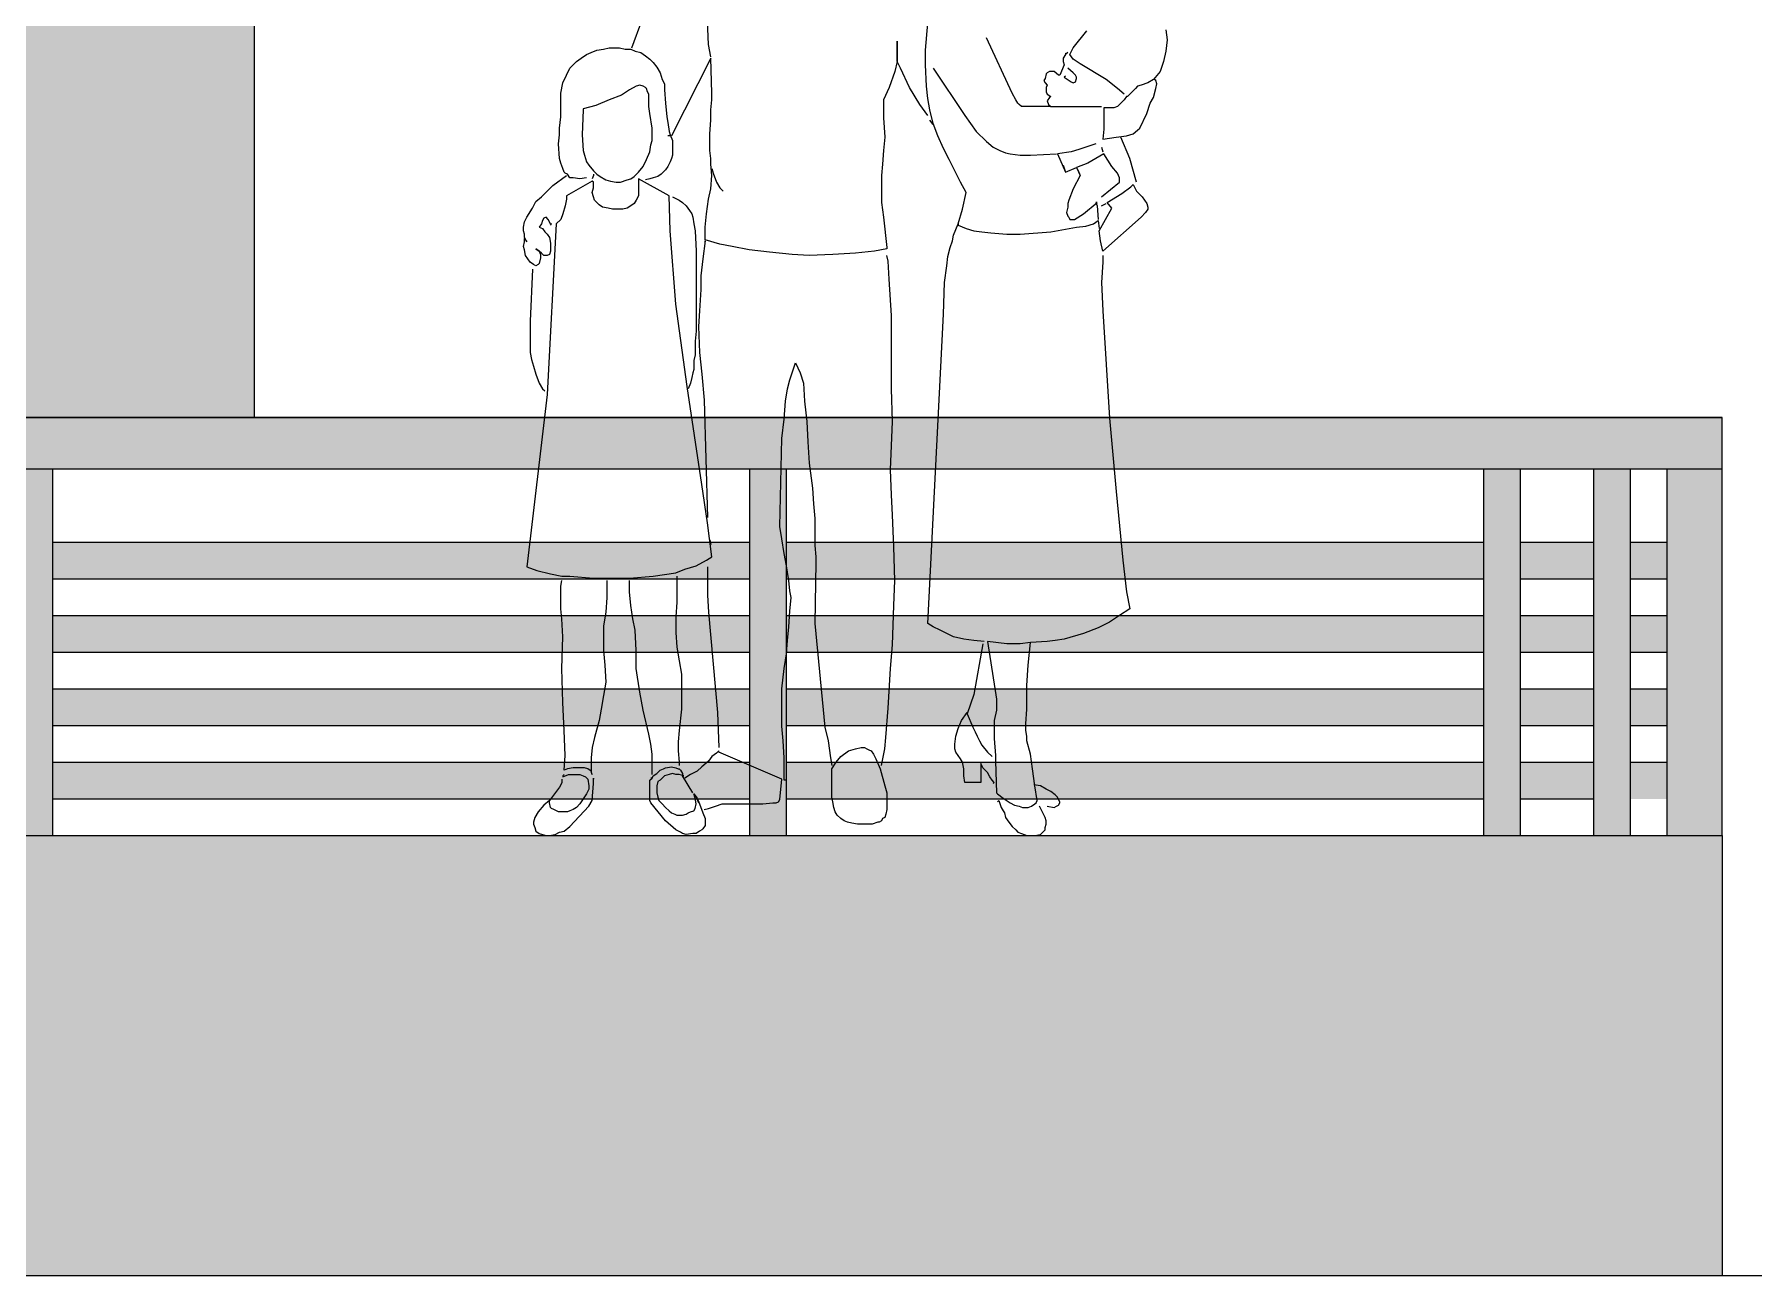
# Model space of a CAD drawing. Header units: inches. Extents: x -59 to 212, y 9 to 737.
# Drawn here: x 92.911 to 95.254, y 17.231 to 18.924 of the extents above; entities that cross this region are included whole.
import ezdxf

# ---------------------------------------------------------------- set-up
doc = ezdxf.new("R2010")
doc.units = ezdxf.units.IN
doc.header["$MEASUREMENT"] = 0
doc.layers.add('30-ESC HUM', color=251, linetype='Continuous', lineweight=0)

# ---------------------------------------------------------------- blocks, each defined once
blk = doc.blocks.new('A$C48E30447')
at = {"layer": '30-ESC HUM'}
for p, q in [((0.1846, 1.3425), (0.202, 1.3906)), ((0.3154, 1.3483), (0.3135, 1.3887)), ((0.6847, 1.3387), (0.6886, 1.3848)), ((0.3193, 1.3271), (0.3154, 1.3483)), ((0.6366, 1.3367), (0.6366, 1.354)), ((0.6366, 1.354), (0.6366, 1.3194)), ((0.8328, 1.2656), (0.7886, 1.3598)), ((0.9367, 1.3425), (0.9598, 1.3714)), ((1.0944, 1.3733), (1.0963, 1.356)), ((1.0963, 1.356), (1.0944, 1.3367)), ((0.0846, 1.3137), (0.0904, 1.3194)), ((0.0904, 1.3194), (0.0981, 1.3252)), ((0.0981, 1.3252), (0.1077, 1.331)), ((0.1077, 1.331), (0.1154, 1.3348)), ((0.1154, 1.3348), (0.125, 1.3387)), ((0.125, 1.3387), (0.1366, 1.3406)), ((0.1366, 1.3406), (0.1462, 1.3425)), ((0.1462, 1.3425), (0.1558, 1.3425)), ((0.1558, 1.3425), (0.1635, 1.3425)), ((0.1635, 1.3425), (0.1731, 1.3406)), ((0.1731, 1.3406), (0.1827, 1.3406)), ((0.1827, 1.3406), (0.1904, 1.3367)), ((0.1904, 1.3367), (0.2, 1.3348)), ((0.2, 1.3348), (0.2077, 1.329)), ((0.2077, 1.329), (0.2154, 1.3233)), ((0.2154, 1.3233), (0.2212, 1.3175)), ((0.3193, 1.3252), (0.252, 1.1925)), ((0.3212, 1.2656), (0.3193, 1.3252)), ((0.6366, 1.3194), (0.6328, 1.3021)), ((0.6366, 1.331), (0.6366, 1.3367)), ((0.6366, 1.3194), (0.6366, 1.331)), ((0.6424, 1.3079), (0.6366, 1.3194)), ((0.6847, 1.3137), (0.6847, 1.3387)), ((0.9232, 1.331), (0.9194, 1.3252)), ((0.9194, 1.3252), (0.9194, 1.3194)), ((0.9194, 1.3194), (0.9213, 1.3137)), ((0.9232, 1.3329), (0.9271, 1.3348)), ((0.9271, 1.3348), (0.9232, 1.331)), ((0.9309, 1.331), (0.9367, 1.3425)), ((0.9367, 1.3233), (0.9309, 1.331)), ((0.9482, 1.3156), (0.9367, 1.3233)), ((1.0905, 1.3194), (1.0848, 1.3021)), ((1.0944, 1.3367), (1.0905, 1.3194)), ((0.0673, 1.2829), (0.0731, 1.2963)), ((0.0731, 1.2963), (0.0789, 1.3079)), ((0.0789, 1.3079), (0.0846, 1.3137)), ((0.2212, 1.3175), (0.227, 1.3098)), ((0.227, 1.3098), (0.2327, 1.3002)), ((0.2327, 1.3002), (0.2366, 1.2886)), ((0.2366, 1.2886), (0.2404, 1.281)), ((0.6328, 1.3021), (0.6232, 1.2752)), ((0.6578, 1.2752), (0.6424, 1.3079)), ((0.6866, 1.2771), (0.6847, 1.3137)), ((0.6982, 1.3079), (0.752, 1.2271)), ((0.8886, 1.2906), (0.8867, 1.2867)), ((0.8905, 1.2983), (0.8886, 1.2906)), ((0.8924, 1.3002), (0.8905, 1.2983)), ((0.8963, 1.3021), (0.8924, 1.3002)), ((0.9001, 1.3021), (0.8963, 1.3021)), ((0.904, 1.3021), (0.9001, 1.3021)), ((0.9117, 1.2963), (0.904, 1.3021)), ((0.9136, 1.2963), (0.9117, 1.2963)), ((0.9213, 1.3137), (0.9136, 1.2963)), ((0.9232, 1.2944), (0.9213, 1.2925)), ((0.9213, 1.2925), (0.9328, 1.2848)), ((0.9367, 1.3002), (0.9271, 1.3079)), ((0.9405, 1.2963), (0.9367, 1.3002)), ((0.9424, 1.2925), (0.9405, 1.2963)), ((0.9405, 1.2848), (0.9424, 1.2906)), ((0.9424, 1.2906), (0.9424, 1.2925)), ((0.9925, 1.2886), (0.9482, 1.3156)), ((1.0117, 1.2733), (0.9925, 1.2886)), ((1.0732, 1.2886), (1.0636, 1.2829)), ((1.0848, 1.3021), (1.0732, 1.2886)), ((1.0752, 1.2886), (1.0732, 1.2886)), ((1.0771, 1.2867), (1.0752, 1.2886)), ((0.0635, 1.2656), (0.0673, 1.2829)), ((0.0635, 1.2483), (0.0635, 1.2656)), ((0.1673, 1.2617), (0.1462, 1.254)), ((0.1808, 1.2713), (0.1673, 1.2617)), ((0.1923, 1.2771), (0.1808, 1.2713)), ((0.1981, 1.279), (0.1923, 1.2771)), ((0.2039, 1.2771), (0.1981, 1.279)), ((0.2077, 1.2752), (0.2039, 1.2771)), ((0.2096, 1.2733), (0.2077, 1.2752)), ((0.2116, 1.2675), (0.2096, 1.2733)), ((0.2135, 1.2636), (0.2116, 1.2675)), ((0.2135, 1.254), (0.2135, 1.2636)), ((0.2404, 1.281), (0.2404, 1.2713)), ((0.2404, 1.2713), (0.2423, 1.2483)), ((0.3212, 1.254), (0.3212, 1.2656)), ((0.6232, 1.2752), (0.6135, 1.254)), ((0.6751, 1.2463), (0.6578, 1.2752)), ((0.6886, 1.256), (0.6866, 1.2771)), ((0.8386, 1.254), (0.8328, 1.2656)), ((0.8867, 1.2867), (0.8886, 1.2829)), ((0.8886, 1.2829), (0.8924, 1.279)), ((0.8924, 1.279), (0.8905, 1.2752)), ((0.8905, 1.2752), (0.8905, 1.2713)), ((0.8905, 1.2713), (0.8905, 1.2675)), ((0.8905, 1.2675), (0.8924, 1.2636)), ((0.8924, 1.2636), (0.8982, 1.2598)), ((0.8982, 1.2598), (0.8963, 1.2579)), ((0.9328, 1.2848), (0.9367, 1.2829)), ((0.9367, 1.2829), (0.9405, 1.2848)), ((1.0232, 1.2636), (1.0117, 1.2733)), ((1.0271, 1.2598), (1.0232, 1.254)), ((1.029, 1.2598), (1.0271, 1.2598)), ((1.0425, 1.2733), (1.029, 1.2598)), ((1.0463, 1.2771), (1.0425, 1.2733)), ((1.0521, 1.279), (1.0463, 1.2771)), ((1.0636, 1.2829), (1.0521, 1.279)), ((1.0732, 1.2579), (1.0771, 1.2733)), ((1.079, 1.281), (1.0771, 1.2867)), ((1.0771, 1.2733), (1.079, 1.281)), ((0.0635, 1.2252), (0.0635, 1.2483)), ((0.1019, 1.2367), (0.1, 1.1944)), ((0.1231, 1.2444), (0.1019, 1.2386)), ((0.1019, 1.2386), (0.1019, 1.2367)), ((0.1462, 1.254), (0.1231, 1.2444)), ((0.2135, 1.2425), (0.2135, 1.254)), ((0.2154, 1.2309), (0.2135, 1.2425)), ((0.2193, 1.2059), (0.2154, 1.2309)), ((0.2423, 1.2483), (0.2443, 1.2252)), ((0.3193, 1.2367), (0.3212, 1.254)), ((0.3193, 1.2194), (0.3193, 1.2367)), ((0.6135, 1.254), (0.6135, 1.2483)), ((0.6135, 1.2483), (0.6135, 1.2233)), ((0.6886, 1.2271), (0.6751, 1.2463)), ((0.6924, 1.2367), (0.6886, 1.256)), ((0.6982, 1.2136), (0.6924, 1.2367)), ((0.8424, 1.2483), (0.8386, 1.254)), ((0.8444, 1.2463), (0.8424, 1.2483)), ((0.8482, 1.2425), (0.8444, 1.2463)), ((0.8578, 1.2425), (0.8482, 1.2425)), ((0.8694, 1.2425), (0.8578, 1.2425)), ((0.8982, 1.2425), (0.8694, 1.2425)), ((0.8963, 1.2579), (0.8924, 1.2521)), ((0.8924, 1.2521), (0.8944, 1.2463)), ((0.8944, 1.2463), (0.8982, 1.2425)), ((0.8982, 1.2425), (0.9848, 1.2425)), ((1.0059, 1.2406), (0.9886, 1.2406)), ((0.9886, 1.2406), (0.9886, 1.2233)), ((1.0117, 1.2425), (1.0059, 1.2406)), ((1.0232, 1.254), (1.0117, 1.2425)), ((1.0502, 1.2059), (1.0617, 1.2309)), ((1.0617, 1.2309), (1.0675, 1.2483)), ((1.0675, 1.2483), (1.0732, 1.2579)), ((0.0615, 1.2059), (0.0635, 1.2252)), ((0.0615, 1.1944), (0.0615, 1.2059)), ((0.2193, 1.1848), (0.2193, 1.2059)), ((0.2443, 1.2252), (0.2462, 1.2156)), ((0.2462, 1.2156), (0.2481, 1.2002)), ((0.3174, 1.1963), (0.3193, 1.2194)), ((0.6135, 1.2233), (0.6155, 1.1906)), ((0.6982, 1.2117), (0.6924, 1.2194)), ((0.7059, 1.1925), (0.6982, 1.2136)), ((0.752, 1.2271), (0.7713, 1.2002)), ((0.9886, 1.204), (0.9867, 1.1867)), ((0.9886, 1.2233), (0.9886, 1.2059)), ((0.9886, 1.2059), (0.9886, 1.204)), ((1.0386, 1.1963), (1.0463, 1.2021)), ((1.0463, 1.2021), (1.0502, 1.2059)), ((0.0596, 1.179), (0.0615, 1.1944)), ((0.0615, 1.154), (0.0596, 1.179)), ((0.1, 1.1944), (0.1019, 1.1675)), ((0.2154, 1.1656), (0.2173, 1.1771)), ((0.2173, 1.1771), (0.2193, 1.1848)), ((0.252, 1.1925), (0.2462, 1.1925)), ((0.2481, 1.2002), (0.25, 1.1944)), ((0.25, 1.1944), (0.2539, 1.1848)), ((0.2539, 1.1848), (0.2539, 1.1732)), ((0.2539, 1.1732), (0.2539, 1.1598)), ((0.3174, 1.179), (0.3174, 1.1963)), ((0.3174, 1.1675), (0.3174, 1.179)), ((0.6155, 1.1906), (0.6135, 1.1675)), ((0.7155, 1.1713), (0.7059, 1.1925)), ((0.7713, 1.2002), (0.7886, 1.1829)), ((0.7886, 1.1829), (0.8001, 1.1732)), ((0.8001, 1.1732), (0.8117, 1.1675)), ((0.9578, 1.1732), (0.9463, 1.1694)), ((0.9751, 1.179), (0.9578, 1.1732)), ((0.9848, 1.1732), (0.9867, 1.1656)), ((0.9867, 1.1867), (1.0098, 1.1906)), ((1.0098, 1.1906), (1.0271, 1.1925)), ((1.0328, 1.154), (1.0175, 1.1906)), ((1.0271, 1.1925), (1.0386, 1.1963)), ((0.0635, 1.1463), (0.0615, 1.154)), ((0.0673, 1.1367), (0.0635, 1.1463)), ((0.1019, 1.1675), (0.1039, 1.1598)), ((0.1039, 1.1598), (0.1058, 1.154)), ((0.1058, 1.154), (0.1077, 1.1482)), ((0.1077, 1.1482), (0.1116, 1.1425)), ((0.1116, 1.1425), (0.1192, 1.1329)), ((0.2039, 1.1405), (0.2096, 1.1521)), ((0.2096, 1.1521), (0.2154, 1.1656)), ((0.25, 1.1482), (0.2462, 1.1405)), ((0.252, 1.154), (0.25, 1.1482)), ((0.2539, 1.1598), (0.252, 1.154)), ((0.3193, 1.154), (0.3174, 1.1675)), ((0.3193, 1.1444), (0.3193, 1.154)), ((0.3212, 1.1252), (0.3193, 1.1444)), ((0.6116, 1.1444), (0.6097, 1.1252)), ((0.6135, 1.1675), (0.6116, 1.1444)), ((0.7251, 1.1521), (0.7155, 1.1713)), ((0.7347, 1.1329), (0.7251, 1.1521)), ((0.8117, 1.1675), (0.8213, 1.1636)), ((0.8213, 1.1636), (0.829, 1.1617)), ((0.829, 1.1617), (0.8463, 1.1598)), ((0.8463, 1.1598), (0.8636, 1.1598)), ((0.8636, 1.1598), (0.9078, 1.1617)), ((0.9328, 1.1656), (0.9097, 1.1617)), ((0.9097, 1.1617), (0.9232, 1.1309)), ((0.9194, 1.1425), (0.9232, 1.1309)), ((0.9463, 1.1694), (0.9328, 1.1656)), ((0.9617, 1.1463), (0.9424, 1.1386)), ((0.9886, 1.1617), (0.9617, 1.1463)), ((1.0021, 1.1405), (0.9886, 1.1617)), ((1.0444, 1.1136), (1.0328, 1.154)), ((0.05, 1.1079), (0.0731, 1.1252)), ((0.0692, 1.1309), (0.0673, 1.1367)), ((0.0712, 1.129), (0.0692, 1.1309)), ((0.075, 1.1271), (0.0712, 1.129)), ((0.1173, 1.1155), (0.0731, 1.0905)), ((0.0789, 1.1213), (0.075, 1.1271)), ((0.0846, 1.1213), (0.0789, 1.1213)), ((0.0962, 1.1194), (0.0846, 1.1213)), ((0.1077, 1.1213), (0.0962, 1.1194)), ((0.1192, 1.1252), (0.1173, 1.1194)), ((0.1192, 1.1136), (0.1173, 1.1155)), ((0.1192, 1.1329), (0.125, 1.1271)), ((0.1192, 1.1271), (0.1192, 1.1252)), ((0.1192, 1.104), (0.1192, 1.1136)), ((0.125, 1.1271), (0.1308, 1.1232)), ((0.1308, 1.1232), (0.1404, 1.1175)), ((0.1404, 1.1175), (0.1481, 1.1155)), ((0.1481, 1.1155), (0.1577, 1.1136)), ((0.1577, 1.1136), (0.1654, 1.1136)), ((0.1654, 1.1136), (0.1769, 1.1175)), ((0.1769, 1.1175), (0.1827, 1.1194)), ((0.1827, 1.1194), (0.1885, 1.1232)), ((0.1885, 1.1232), (0.1962, 1.1309)), ((0.1962, 1.1309), (0.2039, 1.1405)), ((0.1962, 1.1194), (0.1962, 1.0963)), ((0.2481, 1.0905), (0.1962, 1.1194)), ((0.2154, 1.1194), (0.2077, 1.1175)), ((0.2212, 1.1213), (0.2154, 1.1194)), ((0.2289, 1.1232), (0.2212, 1.1213)), ((0.2346, 1.1271), (0.2289, 1.1232)), ((0.2423, 1.1348), (0.2346, 1.1271)), ((0.2462, 1.1405), (0.2423, 1.1348)), ((0.3193, 1.1021), (0.3212, 1.1252)), ((0.3212, 1.1367), (0.3231, 1.129)), ((0.3231, 1.129), (0.3289, 1.1136)), ((0.3289, 1.1136), (0.3347, 1.104)), ((0.6097, 1.1252), (0.6097, 1.1079)), ((0.7443, 1.1136), (0.7347, 1.1329)), ((0.754, 1.0963), (0.7443, 1.1136)), ((0.9232, 1.1309), (0.9424, 1.1386)), ((0.9482, 1.1252), (0.9367, 1.1021)), ((0.9424, 1.1386), (0.9482, 1.1252)), ((0.9444, 1.1348), (0.9482, 1.1252)), ((0.9848, 1.0886), (1.0155, 1.1136)), ((1.0117, 1.129), (1.0021, 1.1405)), ((1.0155, 1.1213), (1.0117, 1.129)), ((1.0155, 1.1136), (1.0155, 1.1213)), ((0.0212, 1.0809), (0.0308, 1.0886)), ((0.0308, 1.0886), (0.05, 1.1079)), ((0.0731, 1.0848), (0.0712, 1.0732)), ((0.0731, 1.0905), (0.0731, 1.0848)), ((0.1173, 1.0963), (0.1192, 1.104)), ((0.1192, 1.0886), (0.1173, 1.0963)), ((0.1212, 1.0828), (0.1192, 1.0886)), ((0.1962, 1.0905), (0.1923, 1.0828)), ((0.1962, 1.0963), (0.1962, 1.0905)), ((0.25, 1.0309), (0.2481, 1.0905)), ((0.2539, 1.0886), (0.2654, 1.0828)), ((0.3116, 1.0598), (0.3154, 1.0848)), ((0.3154, 1.0848), (0.3193, 1.1021)), ((0.3347, 1.104), (0.3404, 1.0982)), ((0.6097, 1.1079), (0.6097, 1.079)), ((0.7482, 1.0675), (0.754, 1.0963)), ((0.9367, 1.1021), (0.929, 1.0828)), ((0.9944, 1.079), (1.0194, 1.0944)), ((1.0194, 1.0944), (1.0348, 1.1059)), ((1.0348, 1.1059), (1.0386, 1.1098)), ((1.0386, 1.1098), (1.0444, 1.0982)), ((1.0444, 1.0982), (1.0502, 1.0925)), ((1.0502, 1.0925), (1.054, 1.0886)), ((1.054, 1.0886), (1.0578, 1.0828)), ((0.0058, 1.054), (0.0154, 1.0694)), ((0.0154, 1.0694), (0.0212, 1.0809)), ((0.0673, 1.0598), (0.0635, 1.0502)), ((0.0712, 1.0732), (0.0673, 1.0598)), ((0.125, 1.079), (0.1212, 1.0828)), ((0.1289, 1.0752), (0.125, 1.079)), ((0.1346, 1.0713), (0.1289, 1.0752)), ((0.1443, 1.0694), (0.1346, 1.0713)), ((0.1519, 1.0675), (0.1443, 1.0694)), ((0.1635, 1.0675), (0.1519, 1.0675)), ((0.1693, 1.0675), (0.1635, 1.0675)), ((0.1769, 1.0694), (0.1693, 1.0675)), ((0.1827, 1.0732), (0.1769, 1.0694)), ((0.1885, 1.0771), (0.1827, 1.0732)), ((0.1923, 1.0828), (0.1885, 1.0771)), ((0.2654, 1.0828), (0.2712, 1.079)), ((0.2712, 1.079), (0.277, 1.0732)), ((0.277, 1.0732), (0.2827, 1.0655)), ((0.2827, 1.0655), (0.2866, 1.0598)), ((0.2866, 1.0598), (0.2885, 1.054)), ((0.3097, 1.0367), (0.3116, 1.0598)), ((0.6097, 1.079), (0.6135, 1.054)), ((0.7405, 1.0425), (0.7482, 1.0675)), ((0.9271, 1.0713), (0.9251, 1.0617)), ((0.9251, 1.0617), (0.9271, 1.0559)), ((0.929, 1.0828), (0.9271, 1.0771)), ((0.9271, 1.0771), (0.9271, 1.0713)), ((0.9271, 1.0559), (0.929, 1.054)), ((0.9386, 1.0502), (0.954, 1.0598)), ((0.954, 1.0598), (0.9771, 1.079)), ((0.9771, 1.079), (0.9751, 1.079)), ((0.9751, 1.079), (0.9771, 1.0732)), ((0.9771, 1.0732), (0.979, 1.0502)), ((0.9809, 1.0309), (1.0021, 1.0694)), ((0.9848, 1.0732), (0.9925, 1.0771)), ((1.0021, 1.0694), (0.9944, 1.079)), ((1.0598, 1.0617), (1.0521, 1.054)), ((1.0578, 1.0828), (1.0617, 1.0771)), ((1.0636, 1.0675), (1.0598, 1.0617)), ((1.0617, 1.0771), (1.0636, 1.0713)), ((1.0636, 1.0713), (1.0636, 1.0675)), ((0, 1.0367), (0.0019, 1.0463)), ((0, 1.0309), (0, 1.0367)), ((0.0019, 1.0251), (0, 1.0309)), ((0.0019, 1.0463), (0.0058, 1.054)), ((0.0019, 1.0194), (0.0019, 1.0251)), ((0.0308, 1.0425), (0.0269, 1.0367)), ((0.0269, 1.0367), (0.0327, 1.0348)), ((0.0327, 1.0482), (0.0308, 1.0425)), ((0.0346, 1.0521), (0.0327, 1.0482)), ((0.0327, 1.0348), (0.0365, 1.029)), ((0.0385, 1.054), (0.0346, 1.0521)), ((0.0365, 1.029), (0.0404, 1.0251)), ((0.0423, 1.0502), (0.0385, 1.054)), ((0.0558, 1.0425), (0.0404, 0.752)), ((0.0404, 1.0251), (0.0442, 1.0194)), ((0.0462, 1.0425), (0.0423, 1.0502)), ((0.0462, 1.0405), (0.0481, 1.0425)), ((0.0481, 1.0425), (0.0462, 1.0425)), ((0.0635, 1.0502), (0.0558, 1.0425)), ((0.2597, 0.9059), (0.25, 1.0309)), ((0.2885, 1.054), (0.2904, 1.0425)), ((0.2904, 1.0425), (0.2923, 1.0309)), ((0.2923, 1.0309), (0.2943, 0.9963)), ((0.3097, 1.0155), (0.3097, 1.0367)), ((0.6135, 1.054), (0.6193, 1.0021)), ((0.7328, 1.0232), (0.7405, 1.0425)), ((0.7405, 1.0425), (0.7405, 1.0405)), ((0.7405, 1.0405), (0.754, 1.0348)), ((0.754, 1.0348), (0.7674, 1.0309)), ((0.7674, 1.0309), (0.7809, 1.029)), ((0.7809, 1.029), (0.7963, 1.0271)), ((0.7963, 1.0271), (0.8232, 1.0251)), ((0.8232, 1.0251), (0.8463, 1.0251)), ((0.8463, 1.0251), (0.8982, 1.029)), ((0.8982, 1.029), (0.9424, 1.0367)), ((0.929, 1.054), (0.9309, 1.0502)), ((0.9309, 1.0502), (0.9348, 1.0502)), ((0.9348, 1.0502), (0.9386, 1.0502)), ((0.9424, 1.0367), (0.9578, 1.0386)), ((0.9578, 1.0386), (0.9713, 1.0425)), ((0.9713, 1.0425), (0.979, 1.0482)), ((0.979, 1.0482), (0.9809, 1.0348)), ((0.9828, 1.0136), (0.9809, 1.0309)), ((1.0521, 1.054), (0.9867, 0.9963)), ((0, 1.004), (0.0019, 1.0117)), ((0.0019, 0.9982), (0, 1.004)), ((0.0058, 1.0117), (0.0019, 1.0194)), ((0.0019, 1.0117), (0.0019, 1.0175)), ((0.0019, 1.0175), (0.0058, 1.0117)), ((0.0038, 0.9886), (0.0019, 0.9982)), ((0.0269, 0.9963), (0.0212, 1.0001)), ((0.0212, 1.0001), (0.0269, 0.9963)), ((0.0308, 0.9925), (0.0269, 0.9963)), ((0.0269, 0.9963), (0.0289, 0.9905)), ((0.0442, 1.0194), (0.0462, 1.0098)), ((0.0462, 0.9963), (0.0442, 0.9905)), ((0.0462, 1.0098), (0.0462, 1.004)), ((0.0462, 1.004), (0.0462, 0.9963)), ((0.2943, 0.9963), (0.2943, 0.954)), ((0.3097, 1.0136), (0.3058, 0.9828)), ((0.3347, 1.0078), (0.3097, 1.0155)), ((0.3097, 1.0117), (0.3097, 1.0136)), ((0.3558, 1.004), (0.3347, 1.0078)), ((0.3847, 0.9982), (0.3558, 1.004)), ((0.4193, 0.9944), (0.3847, 0.9982)), ((0.5982, 0.9963), (0.5655, 0.9925)), ((0.6193, 1.0001), (0.5982, 0.9963)), ((0.6193, 1.0021), (0.6193, 1.0001)), ((0.7232, 0.9867), (0.727, 1.0021)), ((0.727, 1.0021), (0.7309, 1.0136)), ((0.7309, 1.0136), (0.7328, 1.0232)), ((0.9867, 0.9963), (0.9828, 1.0136)), ((0.0077, 0.9828), (0.0038, 0.9886)), ((0.0115, 0.9771), (0.0077, 0.9828)), ((0.0173, 0.9732), (0.0115, 0.9771)), ((0.0212, 0.9713), (0.0173, 0.9732)), ((0.025, 0.9732), (0.0212, 0.9713)), ((0.0269, 0.9751), (0.025, 0.9732)), ((0.0289, 0.9848), (0.0269, 0.9751)), ((0.0289, 0.9905), (0.0289, 0.9848)), ((0.0346, 0.9886), (0.0308, 0.9925)), ((0.0385, 0.9886), (0.0346, 0.9886)), ((0.0404, 0.9886), (0.0385, 0.9886)), ((0.0442, 0.9905), (0.0404, 0.9886)), ((0.3058, 0.9828), (0.302, 0.954)), ((0.4578, 0.9905), (0.4193, 0.9944)), ((0.4866, 0.9886), (0.4578, 0.9905)), ((0.527, 0.9905), (0.4866, 0.9886)), ((0.5655, 0.9925), (0.527, 0.9905)), ((0.6212, 0.979), (0.6193, 0.9886)), ((0.6232, 0.9482), (0.6212, 0.979)), ((0.7174, 0.9424), (0.7213, 0.9713)), ((0.7213, 0.9713), (0.7232, 0.9867)), ((0.9867, 0.9771), (0.9848, 0.9424)), ((0.9867, 0.9886), (0.9867, 0.9771)), ((0.0154, 0.9655), (0.0115, 0.877)), ((0.2943, 0.954), (0.2943, 0.8597)), ((0.302, 0.954), (0.302, 0.9309)), ((0.627, 0.8867), (0.6232, 0.9482)), ((0.7155, 0.8886), (0.7174, 0.9424)), ((0.9848, 0.9424), (0.9867, 0.8944)), ((0.302, 0.9309), (0.3, 0.8944)), ((0.2789, 0.7655), (0.2597, 0.9059)), ((0.3, 0.8944), (0.2981, 0.8674)), ((0.627, 0.7616), (0.627, 0.8867)), ((0.6886, 0.3616), (0.7155, 0.8886)), ((0.9867, 0.8944), (0.9982, 0.7116)), ((0.0115, 0.877), (0.0115, 0.8232)), ((0.2943, 0.8597), (0.2923, 0.8424)), ((0.2981, 0.8674), (0.3, 0.8232)), ((0.0115, 0.8232), (0.0135, 0.8117)), ((0.2923, 0.8424), (0.2923, 0.8193)), ((0.3, 0.8232), (0.3039, 0.7867)), ((0.0135, 0.8117), (0.0173, 0.8001)), ((0.0173, 0.8001), (0.0212, 0.7867)), ((0.2904, 0.7943), (0.2885, 0.7886)), ((0.2923, 0.8193), (0.2904, 0.8097)), ((0.2904, 0.8097), (0.2904, 0.7943)), ((0.4539, 0.777), (0.4635, 0.8059)), ((0.4635, 0.8059), (0.4712, 0.7886)), ((0.0212, 0.7867), (0.0269, 0.7713)), ((0.0269, 0.7713), (0.0327, 0.7616)), ((0.0327, 0.7616), (0.0365, 0.7578)), ((0.3039, 0.5982), (0.2789, 0.7655)), ((0.2847, 0.7713), (0.2808, 0.7616)), ((0.2866, 0.7809), (0.2847, 0.7713)), ((0.2885, 0.7886), (0.2866, 0.7809)), ((0.3039, 0.7867), (0.3077, 0.7424)), ((0.4462, 0.7405), (0.4501, 0.7616)), ((0.4501, 0.7616), (0.4539, 0.777)), ((0.4712, 0.7886), (0.477, 0.7713)), ((0.477, 0.7713), (0.4789, 0.7405)), ((0.6289, 0.7059), (0.627, 0.7616)), ((0.0404, 0.752), (0.0058, 0.4578)), ((0.3077, 0.7424), (0.3135, 0.5424)), ((0.4443, 0.7097), (0.4462, 0.7405)), ((0.4789, 0.7405), (0.4828, 0.7059)), ((0.4404, 0.677), (0.4443, 0.7097)), ((0.4828, 0.7059), (0.4847, 0.6713)), ((0.6251, 0.6232), (0.6289, 0.7059)), ((0.9982, 0.7116), (1.0098, 0.5866)), ((0.4366, 0.527), (0.4404, 0.677)), ((0.4847, 0.6713), (0.4866, 0.6347)), ((0.4866, 0.6347), (0.4924, 0.5924)), ((0.627, 0.5809), (0.6251, 0.6232)), ((0.3135, 0.5328), (0.3039, 0.5982)), ((0.4924, 0.5924), (0.4943, 0.5655)), ((1.0098, 0.5866), (1.0213, 0.4693)), ((0.4943, 0.5655), (0.4962, 0.5405)), ((0.6289, 0.5462), (0.627, 0.5809)), ((0.3212, 0.4751), (0.3135, 0.5328)), ((0.4962, 0.5405), (0.4962, 0.5155)), ((0.6309, 0.4924), (0.6289, 0.5462)), ((0.3174, 0.5039), (0.3193, 0.4962)), ((0.4404, 0.5058), (0.4366, 0.527)), ((0.4443, 0.4808), (0.4404, 0.5058)), ((0.4962, 0.5155), (0.4962, 0.4943)), ((0.2943, 0.4597), (0.3116, 0.4693)), ((0.3116, 0.4693), (0.3212, 0.4751)), ((0.4481, 0.4597), (0.4443, 0.4808)), ((0.4962, 0.4943), (0.4981, 0.4751)), ((0.4981, 0.4751), (0.4981, 0.4655)), ((0.6328, 0.4347), (0.6309, 0.4924)), ((1.0213, 0.4693), (1.0271, 0.4154)), ((0.0058, 0.4578), (0.0231, 0.452)), ((0.0231, 0.452), (0.0462, 0.4462)), ((0.0462, 0.4462), (0.0654, 0.4424)), ((0.0654, 0.4424), (0.0789, 0.4424)), ((0.0789, 0.4424), (0.1192, 0.4385)), ((0.1808, 0.4385), (0.2212, 0.4424)), ((0.2212, 0.4424), (0.2597, 0.4481)), ((0.2597, 0.4481), (0.275, 0.4539)), ((0.2616, 0.4424), (0.2616, 0.4212)), ((0.275, 0.4539), (0.2943, 0.4597)), ((0.3135, 0.4578), (0.3135, 0.4097)), ((0.452, 0.4347), (0.4481, 0.4597)), ((0.4981, 0.4655), (0.4962, 0.3616)), ((0.0635, 0.4251), (0.0654, 0.4347)), ((0.0635, 0.4058), (0.0635, 0.4251)), ((0.1192, 0.4385), (0.1423, 0.4385)), ((0.1423, 0.4385), (0.1808, 0.4385)), ((0.1423, 0.4347), (0.1423, 0.4193)), ((0.1423, 0.4193), (0.1423, 0.4058)), ((0.1808, 0.4154), (0.1808, 0.4347)), ((0.1827, 0.3924), (0.1808, 0.4154)), ((0.2616, 0.4212), (0.2616, 0.3981)), ((0.4539, 0.4174), (0.452, 0.4347)), ((0.4558, 0.4058), (0.4539, 0.4174)), ((0.6309, 0.3924), (0.6328, 0.4347)), ((1.0271, 0.4154), (1.0328, 0.3866)), ((0.0635, 0.3866), (0.0635, 0.4058)), ((0.0654, 0.3693), (0.0635, 0.3866)), ((0.1404, 0.3808), (0.1366, 0.3577)), ((0.1423, 0.4058), (0.1404, 0.3808)), ((0.1866, 0.3693), (0.1827, 0.3924)), ((0.2616, 0.3981), (0.2597, 0.3731)), ((0.3135, 0.4097), (0.3154, 0.3808)), ((0.3154, 0.3808), (0.3308, 0.2096)), ((0.452, 0.3558), (0.4539, 0.3827)), ((0.4539, 0.3827), (0.4558, 0.4058)), ((0.6289, 0.325), (0.6309, 0.3924)), ((1.0328, 0.3866), (1.0155, 0.3751)), ((0.0673, 0.3385), (0.0654, 0.3693)), ((0.1366, 0.3577), (0.1366, 0.3385)), ((0.1904, 0.3501), (0.1866, 0.3693)), ((0.2597, 0.3731), (0.2597, 0.3577)), ((0.2597, 0.3577), (0.2597, 0.3462)), ((0.4501, 0.3327), (0.452, 0.3558)), ((0.4962, 0.3616), (0.5135, 0.1846)), ((0.6982, 0.3558), (0.6886, 0.3616)), ((0.7097, 0.3501), (0.6982, 0.3558)), ((0.979, 0.3539), (0.954, 0.3443)), ((0.9982, 0.3635), (0.979, 0.3539)), ((1.0155, 0.3751), (0.9982, 0.3635)), ((0.0654, 0.2847), (0.0673, 0.3385)), ((0.1366, 0.3385), (0.1366, 0.3154)), ((0.1923, 0.3154), (0.1904, 0.3501)), ((0.2597, 0.3462), (0.2616, 0.3212)), ((0.4481, 0.3097), (0.4501, 0.3327)), ((0.6251, 0.2847), (0.6289, 0.325)), ((0.7213, 0.3443), (0.7097, 0.3501)), ((0.7328, 0.3385), (0.7213, 0.3443)), ((0.7501, 0.3347), (0.7328, 0.3385)), ((0.7674, 0.3327), (0.7501, 0.3347)), ((0.7847, 0.3308), (0.7674, 0.3327)), ((0.7828, 0.327), (0.7674, 0.2404)), ((0.8232, 0.327), (0.7905, 0.3308)), ((0.7905, 0.3308), (0.8059, 0.2327)), ((0.8463, 0.327), (0.8232, 0.327)), ((0.8636, 0.3289), (0.8463, 0.327)), ((0.8597, 0.2904), (0.8636, 0.3289)), ((0.8924, 0.3308), (0.8636, 0.3289)), ((0.9059, 0.3327), (0.8924, 0.3308)), ((0.9213, 0.3347), (0.9059, 0.3327)), ((0.954, 0.3443), (0.9213, 0.3347)), ((0.1366, 0.3154), (0.1385, 0.2904)), ((0.1923, 0.2847), (0.1923, 0.3154)), ((0.2616, 0.3212), (0.2654, 0.2981)), ((0.2654, 0.2981), (0.2693, 0.275)), ((0.4443, 0.2847), (0.4481, 0.3097)), ((0.0673, 0.227), (0.0654, 0.2847)), ((0.1385, 0.2904), (0.1404, 0.2616)), ((0.1981, 0.2443), (0.1923, 0.2847)), ((0.2693, 0.275), (0.2693, 0.2443)), ((0.4404, 0.25), (0.4443, 0.2847)), ((0.6212, 0.2173), (0.6251, 0.2847)), ((0.8578, 0.2558), (0.8597, 0.2904)), ((0.1366, 0.2385), (0.1327, 0.2154)), ((0.1404, 0.2616), (0.1366, 0.2385)), ((0.2039, 0.2135), (0.1981, 0.2443)), ((0.2693, 0.2443), (0.2693, 0.2154)), ((0.4404, 0.1866), (0.4404, 0.25)), ((0.7674, 0.2404), (0.7559, 0.2077)), ((0.8578, 0.2154), (0.8578, 0.2558)), ((0.0692, 0.1789), (0.0673, 0.227)), ((0.1327, 0.2154), (0.1289, 0.1962)), ((0.2135, 0.1731), (0.2039, 0.2135)), ((0.2693, 0.2154), (0.2654, 0.1789)), ((0.3308, 0.2096), (0.3327, 0.15)), ((0.6174, 0.1673), (0.6212, 0.2173)), ((0.7463, 0.1962), (0.7559, 0.2096)), ((0.7559, 0.2096), (0.7559, 0.2077)), ((0.7559, 0.2077), (0.7655, 0.1846)), ((0.8059, 0.2135), (0.802, 0.1962)), ((0.8059, 0.2327), (0.8059, 0.227)), ((0.8059, 0.227), (0.8059, 0.2135)), ((0.8559, 0.1904), (0.8578, 0.2154)), ((0.0712, 0.1366), (0.0692, 0.1789)), ((0.1289, 0.1962), (0.1212, 0.1673)), ((0.2654, 0.1789), (0.2635, 0.1596)), ((0.4424, 0.1616), (0.4404, 0.1866)), ((0.5135, 0.1846), (0.5193, 0.1616)), ((0.7366, 0.1693), (0.7405, 0.1827)), ((0.7405, 0.1827), (0.7463, 0.1962)), ((0.7655, 0.1846), (0.7693, 0.1769)), ((0.7693, 0.1769), (0.7732, 0.1693)), ((0.802, 0.1962), (0.802, 0.1846)), ((0.802, 0.1846), (0.802, 0.1789)), ((0.802, 0.1789), (0.802, 0.1731)), ((0.8559, 0.1866), (0.8559, 0.1904)), ((0.8559, 0.1789), (0.8559, 0.1866)), ((0.8578, 0.1693), (0.8559, 0.1789)), ((0.1173, 0.15), (0.1154, 0.1327)), ((0.1212, 0.1673), (0.1173, 0.15)), ((0.2173, 0.1558), (0.2135, 0.1731)), ((0.2193, 0.1385), (0.2173, 0.1558)), ((0.2635, 0.1596), (0.2635, 0.1443)), ((0.4443, 0.1327), (0.4424, 0.1616)), ((0.5193, 0.1616), (0.5232, 0.1327)), ((0.5539, 0.1443), (0.5655, 0.1481)), ((0.5655, 0.1481), (0.5751, 0.15)), ((0.5751, 0.15), (0.5809, 0.15)), ((0.5809, 0.15), (0.5847, 0.1481)), ((0.5847, 0.1481), (0.5885, 0.1462)), ((0.6097, 0.1192), (0.6155, 0.1481)), ((0.6155, 0.1481), (0.6174, 0.1673)), ((0.7347, 0.1558), (0.7366, 0.1693)), ((0.7347, 0.1481), (0.7347, 0.1558)), ((0.7366, 0.1423), (0.7347, 0.1481)), ((0.7732, 0.1693), (0.777, 0.1616)), ((0.777, 0.1616), (0.7809, 0.1539)), ((0.7809, 0.1539), (0.7905, 0.1423)), ((0.802, 0.1731), (0.802, 0.1654)), ((0.802, 0.1654), (0.804, 0.1366)), ((0.8578, 0.1616), (0.8578, 0.1693)), ((0.8636, 0.1385), (0.8578, 0.1616)), ((0.0692, 0.1116), (0.0712, 0.1366)), ((0.1154, 0.1327), (0.1154, 0.1135)), ((0.2193, 0.1039), (0.2193, 0.1385)), ((0.2423, 0.1154), (0.252, 0.1173)), ((0.252, 0.1173), (0.2597, 0.1154)), ((0.2635, 0.1443), (0.2654, 0.125)), ((0.2654, 0.125), (0.2654, 0.1192)), ((0.3039, 0.1173), (0.2962, 0.1096)), ((0.3154, 0.1269), (0.3039, 0.1173)), ((0.3212, 0.1346), (0.3154, 0.1269)), ((0.3289, 0.1404), (0.3212, 0.1346)), ((0.3327, 0.1443), (0.3289, 0.1404)), ((0.3327, 0.1423), (0.3327, 0.1443)), ((0.4404, 0.0962), (0.3327, 0.1423)), ((0.4443, 0.1135), (0.4443, 0.1327)), ((0.5232, 0.1327), (0.5251, 0.1192)), ((0.5251, 0.1135), (0.5328, 0.125)), ((0.5328, 0.125), (0.5405, 0.1346)), ((0.5405, 0.1346), (0.5539, 0.1443)), ((0.5885, 0.1462), (0.5924, 0.1443)), ((0.5924, 0.1443), (0.5962, 0.1385)), ((0.5962, 0.1385), (0.6001, 0.1308)), ((0.6001, 0.1308), (0.6078, 0.1135)), ((0.7405, 0.1366), (0.7366, 0.1423)), ((0.7443, 0.1308), (0.7405, 0.1366)), ((0.7482, 0.125), (0.7443, 0.1308)), ((0.7501, 0.1135), (0.7482, 0.125)), ((0.779, 0.1231), (0.779, 0.0904)), ((0.7828, 0.1154), (0.779, 0.1231)), ((0.7905, 0.1423), (0.7982, 0.1346)), ((0.804, 0.1366), (0.804, 0.1269)), ((0.804, 0.1269), (0.8059, 0.0731)), ((0.8674, 0.1135), (0.8636, 0.1385)), ((0.0654, 0.0904), (0.0635, 0.0866)), ((0.0654, 0.0962), (0.0654, 0.0904)), ((0.0692, 0.1039), (0.0673, 0.1019)), ((0.0673, 0.1), (0.0769, 0.1039)), ((0.0673, 0.1019), (0.0673, 0.1)), ((0.075, 0.1135), (0.0692, 0.1116)), ((0.0846, 0.1154), (0.075, 0.1135)), ((0.0769, 0.1039), (0.0846, 0.1039)), ((0.0942, 0.1154), (0.0846, 0.1154)), ((0.0846, 0.1039), (0.0962, 0.1039)), ((0.1039, 0.1154), (0.0942, 0.1154)), ((0.0962, 0.1039), (0.1019, 0.1019)), ((0.1019, 0.1019), (0.1058, 0.1)), ((0.1096, 0.1135), (0.1039, 0.1154)), ((0.1058, 0.1), (0.1096, 0.0962)), ((0.1154, 0.1096), (0.1096, 0.1135)), ((0.1096, 0.0962), (0.1116, 0.0846)), ((0.1154, 0.1135), (0.1154, 0.1077)), ((0.1173, 0.1039), (0.1154, 0.1096)), ((0.1154, 0.1077), (0.1173, 0.1039)), ((0.1173, 0.0596), (0.1192, 0.0885)), ((0.1192, 0.0885), (0.1192, 0.0981)), ((0.1192, 0.0981), (0.1192, 0.0962)), ((0.2154, 0.0942), (0.2193, 0.0981)), ((0.2154, 0.0789), (0.2154, 0.0942)), ((0.2173, 0.0981), (0.2193, 0.0981)), ((0.2193, 0.0981), (0.2173, 0.0981)), ((0.2193, 0.0981), (0.2212, 0.1019)), ((0.2212, 0.1019), (0.227, 0.1058)), ((0.227, 0.1058), (0.2327, 0.1116)), ((0.2289, 0.0923), (0.227, 0.0846)), ((0.2327, 0.0942), (0.2289, 0.0923)), ((0.2327, 0.1116), (0.2385, 0.1135)), ((0.2366, 0.0981), (0.2327, 0.0942)), ((0.2404, 0.1019), (0.2366, 0.0981)), ((0.2385, 0.1135), (0.2423, 0.1154)), ((0.2481, 0.1039), (0.2404, 0.1019)), ((0.2539, 0.1058), (0.2481, 0.1039)), ((0.2597, 0.1039), (0.2539, 0.1058)), ((0.2597, 0.1154), (0.2635, 0.1135)), ((0.2654, 0.1039), (0.2597, 0.1039)), ((0.2635, 0.1135), (0.2654, 0.1135)), ((0.2654, 0.1135), (0.2673, 0.1116)), ((0.2731, 0.1019), (0.2654, 0.1039)), ((0.2673, 0.1116), (0.2712, 0.1058)), ((0.2712, 0.1058), (0.2712, 0.1019)), ((0.2712, 0.1019), (0.2731, 0.1019)), ((0.2885, 0.0731), (0.2712, 0.1019)), ((0.2847, 0.1039), (0.275, 0.0981)), ((0.2962, 0.1096), (0.2847, 0.1039)), ((0.4366, 0.0615), (0.4404, 0.0962)), ((0.4443, 0.0942), (0.4443, 0.1135)), ((0.4462, 0.0942), (0.4443, 0.0942)), ((0.5251, 0.0904), (0.5251, 0.1135)), ((0.5251, 0.0654), (0.5251, 0.0904)), ((0.6078, 0.1135), (0.6155, 0.0846)), ((0.7501, 0.1019), (0.7501, 0.1135)), ((0.752, 0.0904), (0.7501, 0.1019)), ((0.779, 0.0904), (0.752, 0.0904)), ((0.7905, 0.1077), (0.7828, 0.1154)), ((0.7943, 0.1), (0.7905, 0.1077)), ((0.7982, 0.0942), (0.7943, 0.1)), ((0.802, 0.0904), (0.7982, 0.0942)), ((0.8001, 0.0885), (0.802, 0.0904)), ((0.8713, 0.0846), (0.8674, 0.1135)), ((0.0442, 0.0596), (0.0346, 0.0519)), ((0.0615, 0.0827), (0.0442, 0.0596)), ((0.0442, 0.0558), (0.0442, 0.0596)), ((0.0635, 0.0866), (0.0615, 0.0827)), ((0.1077, 0.0712), (0.0962, 0.0539)), ((0.1116, 0.0789), (0.1077, 0.0712)), ((0.1116, 0.0846), (0.1116, 0.0789)), ((0.1116, 0.05), (0.1173, 0.0596)), ((0.2154, 0.0712), (0.2154, 0.0789)), ((0.2154, 0.0654), (0.2154, 0.0712)), ((0.2154, 0.0596), (0.2154, 0.0654)), ((0.2173, 0.0558), (0.2154, 0.0596)), ((0.227, 0.0846), (0.227, 0.0789)), ((0.227, 0.0789), (0.227, 0.0731)), ((0.227, 0.0731), (0.2289, 0.0654)), ((0.2289, 0.0654), (0.2308, 0.0596)), ((0.2308, 0.0596), (0.2366, 0.0539)), ((0.2923, 0.0635), (0.2904, 0.0712)), ((0.2904, 0.0712), (0.2962, 0.0635)), ((0.2943, 0.0539), (0.2923, 0.0635)), ((0.2943, 0.0654), (0.2981, 0.0558)), ((0.2962, 0.0635), (0.3, 0.0539)), ((0.4347, 0.0577), (0.4366, 0.0615)), ((0.527, 0.0577), (0.5251, 0.0654)), ((0.6155, 0.0846), (0.6193, 0.0731)), ((0.6193, 0.0731), (0.6193, 0.0558)), ((0.8059, 0.0731), (0.8078, 0.0712)), ((0.8078, 0.0712), (0.8174, 0.0635)), ((0.8078, 0.0577), (0.8097, 0.0596)), ((0.8097, 0.0596), (0.8136, 0.0481)), ((0.8174, 0.0635), (0.829, 0.0558)), ((0.8809, 0.0846), (0.8694, 0.0866)), ((0.8751, 0.0596), (0.8713, 0.0846)), ((0.8732, 0.0558), (0.8751, 0.0596)), ((0.8905, 0.0789), (0.8809, 0.0846)), ((0.8982, 0.075), (0.8905, 0.0789)), ((0.9059, 0.0692), (0.8982, 0.075)), ((0.9097, 0.0654), (0.9059, 0.0692)), ((0.9117, 0.0615), (0.9097, 0.0654)), ((0.9136, 0.0577), (0.9117, 0.0615)), ((0.0192, 0.0308), (0.0173, 0.0231)), ((0.025, 0.0404), (0.0192, 0.0308)), ((0.0346, 0.0519), (0.025, 0.0404)), ((0.0462, 0.0481), (0.0442, 0.0558)), ((0.0481, 0.0462), (0.0462, 0.0481)), ((0.0519, 0.0442), (0.0481, 0.0462)), ((0.0596, 0.0404), (0.0519, 0.0442)), ((0.0673, 0.0404), (0.0596, 0.0404)), ((0.075, 0.0404), (0.0673, 0.0404)), ((0.0789, 0.0423), (0.075, 0.0404)), ((0.0789, 0.0154), (0.1116, 0.05)), ((0.0846, 0.0442), (0.0789, 0.0423)), ((0.0904, 0.0481), (0.0846, 0.0442)), ((0.0962, 0.0539), (0.0904, 0.0481)), ((0.2423, 0.025), (0.2173, 0.0558)), ((0.2366, 0.0539), (0.2423, 0.0481)), ((0.2423, 0.0481), (0.2481, 0.0423)), ((0.2481, 0.0423), (0.252, 0.0385)), ((0.252, 0.0385), (0.2577, 0.0365)), ((0.2577, 0.0365), (0.2616, 0.0346)), ((0.2616, 0.0346), (0.2654, 0.0346)), ((0.2654, 0.0346), (0.2712, 0.0346)), ((0.2712, 0.0346), (0.277, 0.0365)), ((0.277, 0.0365), (0.2808, 0.0385)), ((0.2808, 0.0385), (0.2847, 0.0404)), ((0.2847, 0.0404), (0.2904, 0.0423)), ((0.2904, 0.0423), (0.2923, 0.0462)), ((0.2923, 0.0462), (0.2943, 0.0539)), ((0.3, 0.0539), (0.3058, 0.0385)), ((0.3058, 0.0385), (0.3097, 0.0289)), ((0.3077, 0.0442), (0.3154, 0.0462)), ((0.3154, 0.0462), (0.327, 0.05)), ((0.327, 0.05), (0.3385, 0.0539)), ((0.3385, 0.0539), (0.3558, 0.0539)), ((0.3558, 0.0539), (0.3674, 0.0539)), ((0.3674, 0.0539), (0.3847, 0.0539)), ((0.3847, 0.0539), (0.4078, 0.0539)), ((0.4078, 0.0539), (0.4251, 0.0558)), ((0.4251, 0.0558), (0.4308, 0.0558)), ((0.4308, 0.0558), (0.4347, 0.0577)), ((0.5289, 0.0481), (0.527, 0.0577)), ((0.5308, 0.0404), (0.5289, 0.0481)), ((0.5347, 0.0346), (0.5308, 0.0404)), ((0.5405, 0.0289), (0.5347, 0.0346)), ((0.6155, 0.0308), (0.6116, 0.0289)), ((0.6174, 0.0365), (0.6155, 0.0308)), ((0.6193, 0.0442), (0.6174, 0.0365)), ((0.6193, 0.0558), (0.6193, 0.0442)), ((0.8136, 0.0481), (0.8174, 0.0423)), ((0.8174, 0.0423), (0.8193, 0.0385)), ((0.8193, 0.0385), (0.8213, 0.0308)), ((0.8213, 0.0308), (0.827, 0.0231)), ((0.829, 0.0558), (0.8367, 0.0519)), ((0.8367, 0.0519), (0.8444, 0.05)), ((0.8444, 0.05), (0.8501, 0.0481)), ((0.8501, 0.0481), (0.854, 0.0481)), ((0.854, 0.0481), (0.8597, 0.0481)), ((0.8597, 0.0481), (0.8655, 0.05)), ((0.8655, 0.05), (0.8713, 0.0539)), ((0.8713, 0.0539), (0.8732, 0.0558)), ((0.8828, 0.0423), (0.879, 0.05)), ((0.8886, 0.0308), (0.8828, 0.0423)), ((0.8905, 0.025), (0.8886, 0.0308)), ((0.8924, 0.05), (0.904, 0.0481)), ((0.904, 0.0481), (0.9078, 0.05)), ((0.9078, 0.05), (0.9117, 0.0519)), ((0.9117, 0.0519), (0.9136, 0.0558)), ((0.9136, 0.0558), (0.9136, 0.0577)), ((0.0173, 0.0231), (0.0173, 0.0192)), ((0.0173, 0.0192), (0.0192, 0.0135)), ((0.0192, 0.0135), (0.0212, 0.0077)), ((0.0212, 0.0077), (0.0269, 0.0038)), ((0.0269, 0.0038), (0.0327, 0.0019)), ((0.0327, 0.0019), (0.0385, 0)), ((0.0385, 0), (0.0442, 0)), ((0.0442, 0), (0.0539, 0.0019)), ((0.0539, 0.0019), (0.0615, 0.0058)), ((0.0615, 0.0058), (0.0692, 0.0077)), ((0.0692, 0.0077), (0.0789, 0.0154)), ((0.2597, 0.0096), (0.2423, 0.025)), ((0.2673, 0.0058), (0.2597, 0.0096)), ((0.2712, 0.0038), (0.2673, 0.0058)), ((0.277, 0.0019), (0.2712, 0.0038)), ((0.2885, 0.0038), (0.277, 0.0019)), ((0.2943, 0.0038), (0.2885, 0.0038)), ((0.3, 0.0077), (0.2943, 0.0038)), ((0.3039, 0.0096), (0.3, 0.0077)), ((0.3058, 0.0115), (0.3039, 0.0096)), ((0.3097, 0.0173), (0.3058, 0.0115)), ((0.3097, 0.0289), (0.3097, 0.0212)), ((0.3097, 0.0212), (0.3097, 0.0173)), ((0.5462, 0.025), (0.5405, 0.0289)), ((0.552, 0.0231), (0.5462, 0.025)), ((0.5597, 0.0212), (0.552, 0.0231)), ((0.5693, 0.0192), (0.5597, 0.0212)), ((0.5866, 0.0192), (0.5693, 0.0192)), ((0.5943, 0.0192), (0.5866, 0.0192)), ((0.6039, 0.0231), (0.5943, 0.0192)), ((0.6059, 0.0231), (0.6039, 0.0231)), ((0.6097, 0.025), (0.6059, 0.0231)), ((0.6116, 0.0289), (0.6097, 0.025)), ((0.827, 0.0231), (0.8328, 0.0154)), ((0.8328, 0.0154), (0.8386, 0.0096)), ((0.8386, 0.0096), (0.8424, 0.0058)), ((0.8424, 0.0058), (0.8482, 0.0038)), ((0.8482, 0.0038), (0.8578, 0)), ((0.8578, 0), (0.8655, 0)), ((0.8655, 0), (0.8713, 0)), ((0.8713, 0), (0.8809, 0.0019)), ((0.8809, 0.0019), (0.8847, 0.0058)), ((0.8847, 0.0058), (0.8886, 0.0096)), ((0.8886, 0.0135), (0.8905, 0.0192)), ((0.8886, 0.0096), (0.8886, 0.0135)), ((0.8905, 0.0192), (0.8905, 0.025))]:
    blk.add_line(p, q, dxfattribs=at)

msp = doc.modelspace()

# ---------------------------------------------------------------- hatches: boundary and pattern name
at = {"true_color": 0xffeddb}
h = msp.add_hatch(color=7, dxfattribs=at)
h.dxf.hatch_style = 1
h.paths.add_polyline_path([(91.76238, 18.40108), (91.76238, 20.28108), (92.66238, 20.28108), (92.66238, 18.40108), (93.21101, 18.40108), (93.21101, 20.83108), (87.71101, 20.83108), (87.71101, 17.83108), (87.89304, 17.83108), (87.89304, 20.28108), (88.79304, 20.28108), (88.79304, 17.83108), (89.71101, 17.83108), (89.71101, 18.40108)])
h.paths.add_polyline_path([(93.21101, 21.13108), (93.21101, 22.33108), (92.71101, 22.33108), (92.71101, 21.83108), (91.71101, 21.83108), (91.71101, 22.33108), (90.71101, 22.33108), (90.71101, 21.83108), (89.71101, 21.83108), (89.71101, 22.33108), (86.21101, 22.33108), (86.21101, 21.83108), (85.21101, 21.83108), (85.21101, 22.33108), (84.71101, 22.33108), (84.71101, 21.83108), (83.71101, 21.83108), (83.71101, 22.33108), (83.41101, 22.33108), (83.41101, 21.13108)])
h = msp.add_hatch(color=34)
h.dxf.hatch_style = 1
h.paths.add_polyline_path([(91.71238, 18.40108), (89.71101, 18.40108), (89.71101, 17.83108), (89.78601, 17.83108), (89.78601, 18.33108), (91.71238, 18.33108)])
h.paths.add_polyline_path([(89.88601, 18.33108), (89.83601, 18.33108), (89.83601, 17.83108), (89.88601, 17.83108)], flags=17)
h.paths.add_polyline_path([(90.03601, 18.33108), (89.98601, 18.33108), (89.98601, 17.83108), (90.03601, 17.83108)], flags=17)
h.paths.add_polyline_path([(90.93601, 18.33108), (90.88601, 18.33108), (90.88601, 17.83108), (90.93601, 17.83108)], flags=17)
h.paths.add_polyline_path([(91.76238, 18.40108), (91.71238, 18.40108), (91.71238, 18.33108), (91.76238, 18.33108)])
h.paths.add_polyline_path([(92.66238, 18.40108), (91.76238, 18.40108), (91.76238, 18.33108), (92.66238, 18.33108)])
h.paths.add_polyline_path([(92.71238, 18.40108), (92.66238, 18.40108), (92.66238, 18.33108), (92.71238, 18.33108)])
h.paths.add_polyline_path([(95.21101, 18.40108), (92.71238, 18.40108), (92.71238, 18.33108), (95.13601, 18.33108), (95.13601, 17.83108), (95.21101, 17.83108)])
h.paths.add_polyline_path([(92.93601, 18.33108), (92.88601, 18.33108), (92.88601, 17.83108), (92.93601, 17.83108)], flags=17)
h.paths.add_polyline_path([(91.93601, 18.33108), (91.88601, 18.33108), (91.88601, 17.83108), (91.93601, 17.83108)])
h.paths.add_polyline_path([(93.93601, 18.33108), (93.88601, 18.33108), (93.88601, 17.83108), (93.93601, 17.83108)], flags=17)
h.paths.add_polyline_path([(94.93601, 18.33108), (94.88601, 18.33108), (94.88601, 17.83108), (94.93601, 17.83108)], flags=17)
h.paths.add_polyline_path([(95.08601, 18.33108), (95.03601, 18.33108), (95.03601, 17.83108), (95.08601, 17.83108)], flags=17)
at = {"true_color": 0x939598}
h = msp.add_hatch(color=252, dxfattribs=at)
h.dxf.hatch_style = 1
h.paths.add_polyline_path([(89.83601, 18.23108), (89.78601, 18.23108), (89.78601, 18.18108), (89.83601, 18.18108)])
h.paths.add_polyline_path([(89.98601, 18.23108), (89.88601, 18.23108), (89.88601, 18.18108), (89.98601, 18.18108)])
h.paths.add_polyline_path([(90.88601, 18.23108), (90.03601, 18.23108), (90.03601, 18.18108), (90.88601, 18.18108)])
h.paths.add_polyline_path([(91.71238, 18.23108), (90.93601, 18.23108), (90.93601, 18.18108), (91.71238, 18.18108)])
h.paths.add_polyline_path([(91.76238, 18.23108), (91.71238, 18.23108), (91.71238, 18.18108), (91.76238, 18.18108)])
h.paths.add_polyline_path([(91.88601, 18.23108), (91.76238, 18.23108), (91.76238, 18.18108), (91.88601, 18.18108)])
h.paths.add_polyline_path([(92.21238, 18.23108), (91.93601, 18.23108), (91.93601, 18.18108), (92.21238, 18.18108)])
h.paths.add_polyline_path([(92.66238, 18.23108), (92.21238, 18.23108), (92.21238, 18.18108), (92.66238, 18.18108)])
h.paths.add_polyline_path([(92.71238, 18.23108), (92.66238, 18.23108), (92.66238, 18.18108), (92.71238, 18.18108)])
h.paths.add_polyline_path([(92.88601, 18.23108), (92.71238, 18.23108), (92.71238, 18.18108), (92.88601, 18.18108)])
h.paths.add_polyline_path([(93.21101, 18.23108), (92.93601, 18.23108), (92.93601, 18.18108), (93.21101, 18.18108)])
h.paths.add_polyline_path([(93.88601, 18.23108), (93.21101, 18.23108), (93.21101, 18.18108), (93.88601, 18.18108)])
h.paths.add_polyline_path([(94.88601, 18.23108), (93.93601, 18.23108), (93.93601, 18.18108), (94.88601, 18.18108)])
h.paths.add_polyline_path([(95.13601, 18.23108), (95.08601, 18.23108), (95.08601, 18.18108), (95.13601, 18.18108)])
h.paths.add_polyline_path([(95.03601, 18.23108), (94.93601, 18.23108), (94.93601, 18.18108), (95.03601, 18.18108)])
h.paths.add_polyline_path([(95.13601, 18.13108), (95.08601, 18.13108), (95.08601, 18.08108), (95.13601, 18.08108)])
h.paths.add_polyline_path([(95.13601, 18.03108), (95.08601, 18.03108), (95.08601, 17.98108), (95.13601, 17.98108)])
h.paths.add_polyline_path([(95.13601, 17.93108), (95.08601, 17.93108), (95.08601, 17.88108), (95.13601, 17.88108)])
h.paths.add_polyline_path([(95.03601, 17.93108), (94.93601, 17.93108), (94.93601, 17.88108), (95.03601, 17.88108)])
h.paths.add_polyline_path([(95.03601, 18.03108), (94.93601, 18.03108), (94.93601, 17.98108), (95.03601, 17.98108)])
h.paths.add_polyline_path([(95.03601, 18.13108), (94.93601, 18.13108), (94.93601, 18.08108), (95.03601, 18.08108)])
h.paths.add_polyline_path([(94.88601, 18.13108), (93.93601, 18.13108), (93.93601, 18.08108), (94.88601, 18.08108)])
h.paths.add_polyline_path([(94.88601, 18.03108), (93.93601, 18.03108), (93.93601, 17.98108), (94.88601, 17.98108)])
h.paths.add_polyline_path([(94.88601, 17.93108), (93.93601, 17.93108), (93.93601, 17.88108), (94.88601, 17.88108)])
h.paths.add_polyline_path([(93.88601, 18.13108), (93.21101, 18.13108), (93.21101, 18.08108), (93.88601, 18.08108)])
h.paths.add_polyline_path([(93.88601, 18.03108), (93.21101, 18.03108), (93.21101, 17.98108), (93.88601, 17.98108)])
h.paths.add_polyline_path([(93.88601, 17.93108), (93.21101, 17.93108), (93.21101, 17.88108), (93.88601, 17.88108)])
h.paths.add_polyline_path([(93.21101, 18.13108), (92.93601, 18.13108), (92.93601, 18.08108), (93.21101, 18.08108)])
h.paths.add_polyline_path([(93.21101, 18.03108), (92.93601, 18.03108), (92.93601, 17.98108), (93.21101, 17.98108)])
h.paths.add_polyline_path([(93.21101, 17.93108), (92.93601, 17.93108), (92.93601, 17.88108), (93.21101, 17.88108)])
h.paths.add_polyline_path([(92.88601, 18.13108), (91.93601, 18.13108), (91.93601, 18.08108), (92.88601, 18.08108)])
h.paths.add_polyline_path([(92.88601, 18.03108), (91.93601, 18.03108), (91.93601, 17.98108), (92.88601, 17.98108)])
h.paths.add_polyline_path([(92.88601, 17.93108), (91.93601, 17.93108), (91.93601, 17.88108), (92.88601, 17.88108)])
h.paths.add_polyline_path([(91.88601, 18.13108), (91.71238, 18.13108), (90.93601, 18.13108), (90.93601, 18.08108), (91.88601, 18.08108)])
h.paths.add_polyline_path([(91.88601, 18.03108), (90.93601, 18.03108), (90.93601, 17.98108), (91.88601, 17.98108)])
h.paths.add_polyline_path([(91.88601, 17.93108), (90.93601, 17.93108), (90.93601, 17.88108), (91.88601, 17.88108)])
h.paths.add_polyline_path([(90.88601, 18.13108), (90.03601, 18.13108), (90.03601, 18.08108), (90.88601, 18.08108)])
h.paths.add_polyline_path([(90.88601, 18.03108), (90.03601, 18.03108), (90.03601, 17.98108), (90.88601, 17.98108)])
h.paths.add_polyline_path([(90.88601, 17.93108), (90.03601, 17.93108), (90.03601, 17.88108), (90.88601, 17.88108)])
h.paths.add_polyline_path([(89.98601, 17.93108), (89.88601, 17.93108), (89.88601, 17.88108), (89.98601, 17.88108)])
h.paths.add_polyline_path([(89.83601, 17.93108), (89.78601, 17.93108), (89.78601, 17.88108), (89.83601, 17.88108)])
h.paths.add_polyline_path([(89.83601, 18.03108), (89.78601, 18.03108), (89.78601, 17.98108), (89.83601, 17.98108)])
h.paths.add_polyline_path([(89.83601, 18.13108), (89.78601, 18.13108), (89.78601, 18.08108), (89.83601, 18.08108)])
h.paths.add_polyline_path([(89.98601, 18.13108), (89.88601, 18.13108), (89.88601, 18.08108), (89.98601, 18.08108)])
h.paths.add_polyline_path([(89.98601, 18.03108), (89.88601, 18.03108), (89.88601, 17.98108), (89.98601, 17.98108)])
at = {"true_color": 0x636466}
h = msp.add_hatch(color=251, dxfattribs=at)
h.dxf.hatch_style = 1
h.paths.add_polyline_path([(95.21101, 17.83108), (89.71101, 17.83108), (89.71101, 17.23108), (95.21101, 17.23108)])

# ---------------------------------------------------------------- linework, layer by layer
at = {"lineweight": 0}
msp.add_line((93.21101, 18.40108), (93.21101, 22.33108), dxfattribs=at)
at = {"color": 18, "true_color": 0x000000}
for p, q in [((89.71101, 18.40108), (95.21101, 18.40108)), ((89.78601, 18.33108), (95.21101, 18.33108)), ((92.93601, 18.23108), (93.88601, 18.23108)), ((93.93601, 18.23108), (94.88601, 18.23108)), ((94.93601, 18.23108), (95.03601, 18.23108)), ((95.08601, 18.23108), (95.13601, 18.23108)), ((92.93601, 18.18108), (93.88601, 18.18108)), ((93.93601, 18.18108), (94.88601, 18.18108)), ((94.93601, 18.18108), (95.03601, 18.18108)), ((95.08601, 18.18108), (95.13601, 18.18108)), ((92.93601, 18.13108), (93.88601, 18.13108)), ((93.93601, 18.13108), (94.88601, 18.13108)), ((94.93601, 18.13108), (95.03601, 18.13108)), ((95.08601, 18.13108), (95.13601, 18.13108)), ((92.93601, 18.08108), (93.88601, 18.08108)), ((93.93601, 18.08108), (94.88601, 18.08108)), ((94.93601, 18.08108), (95.03601, 18.08108)), ((95.08601, 18.08108), (95.13601, 18.08108)), ((92.93601, 18.03108), (93.88601, 18.03108)), ((93.93601, 18.03108), (94.88601, 18.03108)), ((94.93601, 18.03108), (95.03601, 18.03108)), ((95.08601, 18.03108), (95.13601, 18.03108)), ((92.93601, 17.98108), (93.88601, 17.98108)), ((93.93601, 17.98108), (94.88601, 17.98108)), ((94.93601, 17.98108), (95.03601, 17.98108)), ((95.08601, 17.98108), (95.13601, 17.98108)), ((92.93601, 17.93108), (93.88601, 17.93108)), ((93.93601, 17.93108), (94.88601, 17.93108)), ((94.93601, 17.93108), (95.03601, 17.93108)), ((95.08601, 17.93108), (95.13601, 17.93108)), ((92.93601, 17.88108), (93.88601, 17.88108)), ((93.93601, 17.88108), (94.88601, 17.88108)), ((94.93601, 17.88108), (95.03601, 17.88108))]:
    msp.add_line(p, q, dxfattribs=at)
at = {"color": 159, "lineweight": 0, "true_color": 0x22346e}
msp.add_line((95.21101, 18.40108), (92.71238, 18.40108), dxfattribs=at)
at = {"color": 18, "lineweight": 0, "true_color": 0x000000}
for p, q in [((95.21101, 17.83108), (95.21101, 18.40108)), ((92.93601, 17.83108), (92.93601, 18.33108)), ((93.88601, 17.83108), (93.88601, 18.33108)), ((93.93601, 17.83108), (93.93601, 18.33108)), ((94.88601, 17.83108), (94.88601, 18.33108)), ((94.93601, 17.83108), (94.93601, 18.33108)), ((95.03601, 17.83108), (95.03601, 18.33108)), ((95.08601, 17.83108), (95.08601, 18.33108)), ((95.13601, 17.83108), (95.13601, 18.33108))]:
    msp.add_line(p, q, dxfattribs=at)
for p, q in [((87.70647, 17.83108), (95.21101, 17.83108)), ((95.21101, 17.83108), (95.21101, 17.23108)), ((76.05983, 17.23108), (115.19793, 17.23108))]:
    msp.add_line(p, q)

# ---------------------------------------------------------------- block references
at = {"layer": '30-ESC HUM', "xscale": 0.8, "yscale": 0.8, "zscale": 0.8}
msp.add_blockref('A$C48E30447', (93.57744, 17.83108), dxfattribs=at)

doc.saveas('drawing.dxf')
